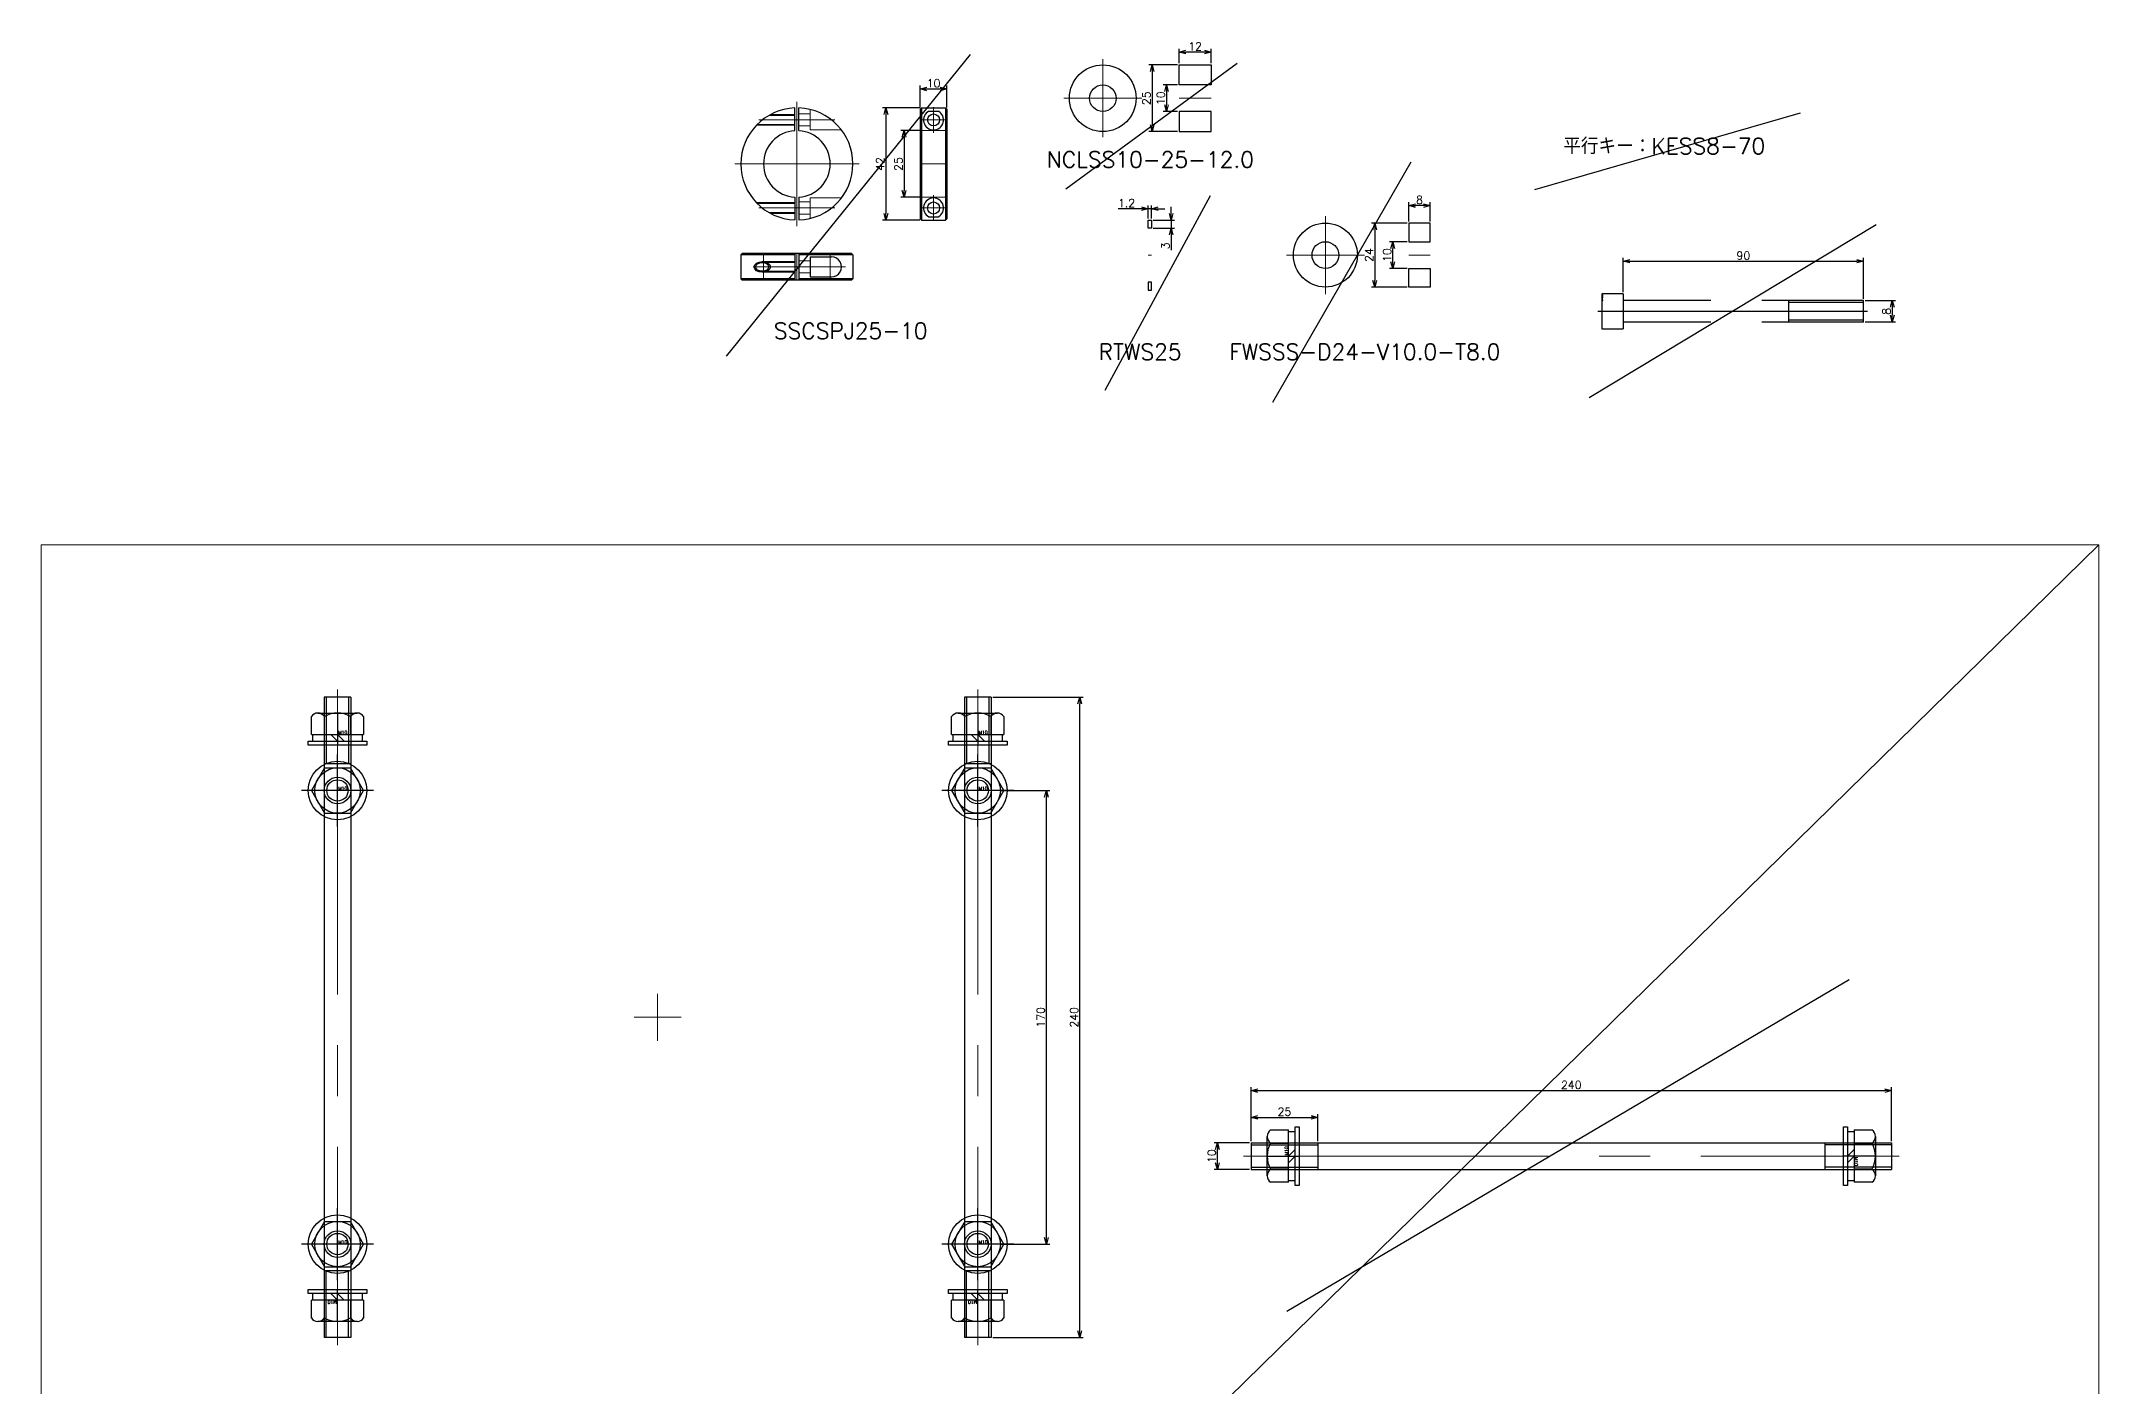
# Model space of a CAD drawing. Header units: millimetres. Extents: x -16130 to 36813, y -8099 to 27484.
# Drawn here: x 22033 to 22804, y 15689 to 16193 of the extents above; entities that cross this region are included whole.
import ezdxf

# ---------------------------------------------------------------- set-up
doc = ezdxf.new("R2010")
doc.units = ezdxf.units.MM
doc.header["$LTSCALE"] = 6
doc.header["$PDMODE"] = 99
doc.header["$PDSIZE"] = 1
doc.linetypes.add('CENTER2', pattern=[28.575, 19.05, -3.175, 3.175, -3.175])
doc.linetypes.add('HIDDEN', pattern=[9.525, 6.35, -3.175])
for name, color, linetype, lineweight in [('04_HIDDEN', 2, 'HIDDEN', 13), ('05_CENTER', 4, 'CENTER2', 13), ('08_DIM', 3, 'Continuous', 13)]:
    doc.layers.add(name, color=color, linetype=linetype, lineweight=lineweight)
doc.layers.add('10_DRAFT', color=8, linetype='Continuous', lineweight=0, plot=False)
doc.styles.add('KSS_TXT', font='txt.shx', dxfattribs={"bigfont": 'extfont2.shx'})
doc.styles.add('KSS_TXT_L', font='txt.shx', dxfattribs={"height": 3, "bigfont": 'extfont2.shx'})
doc.dimstyles.new('KSS_DIM', dxfattribs={"dimtxt": 3, "dimasz": 2.5, "dimexe": 1.25, "dimexo": 0.625, "dimtad": 1, "dimdsep": 46, "dimtxsty": 'KSS_TXT', "dimblk": 'OPEN30', "dimcen": 0, "dimazin": 2, "dimtfac": 0.75, "dimtmove": 0, "dimatfit": 3, "dimldrblk": 'OPEN30', "dimfxl": 1, "dimtolj": 1, "dimarcsym": 0})

# ---------------------------------------------------------------- blocks, each defined once
blk = doc.blocks.new('_Open30')
at = {"color": 0, "linetype": 'ByBlock', "lineweight": -2}
for p, q in [((-1, 0.27), (0, 0)), ((0, 0), (-1, -0.27)), ((0, 0), (-1, 0))]:
    blk.add_line(p, q, dxfattribs=at)
blk = doc.blocks.new('*D2863')
at = {"layer": '08_DIM', "color": 0, "lineweight": -2, "transparency": 16777216}
for p, q in [((22445.14, 16130.63), (22436.39, 16130.63)), ((22447.64, 16127.01), (22447.64, 16131.88)), ((22448.84, 16130.63), (22447.64, 16130.63)), ((22448.84, 16127.01), (22448.84, 16131.88)), ((22451.34, 16130.63), (22453.84, 16130.63))]:
    blk.add_line(p, q, dxfattribs=at)
at = {"layer": 'Defpoints', "color": 0, "transparency": 16777216}
for p in [(22447.64, 16130.63), (22447.64, 16126.38), (22448.84, 16126.38)]:
    blk.add_point(p, dxfattribs=at)
at = {"layer": '08_DIM', "color": 0, "lineweight": -2, "transparency": 16777216, "xscale": 2.5, "yscale": 2.5, "zscale": 2.5}
blk.add_blockref('_Open30', (22447.64, 16130.63), dxfattribs=at)
at = {"layer": '08_DIM', "color": 0, "lineweight": -2, "transparency": 16777216, "xscale": 2.5, "yscale": 2.5, "zscale": 2.5, "rotation": 180}
blk.add_blockref('_Open30', (22448.84, 16130.63), dxfattribs=at)
at = {"layer": '08_DIM', "color": 0, "transparency": 16777216, "insert": (22439.52, 16132.75), "char_height": 3, "attachment_point": 5, "style": 'KSS_TXT'}
blk.add_mtext('\\A1;1.2', dxfattribs=at)
blk = doc.blocks.new('*D2864')
at = {"layer": '08_DIM', "color": 0, "lineweight": -2, "transparency": 16777216}
for p, q in [((22456.24, 16128.88), (22456.24, 16131.38)), ((22449.47, 16126.38), (22457.49, 16126.38)), ((22449.47, 16123.38), (22457.49, 16123.38)), ((22456.24, 16126.38), (22456.24, 16123.38)), ((22456.24, 16120.88), (22456.24, 16115.13))]:
    blk.add_line(p, q, dxfattribs=at)
at = {"layer": 'Defpoints', "color": 0, "transparency": 16777216}
for p in [(22448.84, 16126.38), (22448.84, 16123.38), (22456.24, 16123.38)]:
    blk.add_point(p, dxfattribs=at)
at = {"layer": '08_DIM', "color": 0, "lineweight": -2, "transparency": 16777216, "xscale": 2.5, "yscale": 2.5, "zscale": 2.5}
for p, rotation in [((22456.24, 16126.38), 270), ((22456.24, 16123.38), 90)]:
    blk.add_blockref('_Open30', p, dxfattribs=dict(at, rotation=rotation))
at = {"layer": '08_DIM', "color": 0, "transparency": 16777216, "insert": (22454.11, 16116.76), "char_height": 3, "attachment_point": 5, "rotation": 90, "style": 'KSS_TXT'}
blk.add_mtext('\\A1;3', dxfattribs=at)
blk = doc.blocks.new('*D2865')
at = {"layer": '08_DIM', "color": 0, "lineweight": -2, "transparency": 16777216}
for p, q in [((22544.72, 16118.28), (22538.04, 16118.28)), ((22539.29, 16110.78), (22539.29, 16115.78)), ((22544.72, 16108.28), (22538.04, 16108.28))]:
    blk.add_line(p, q, dxfattribs=at)
at = {"layer": 'Defpoints', "color": 0, "transparency": 16777216}
for p in [(22539.29, 16118.28), (22545.34, 16118.28), (22545.34, 16108.28)]:
    blk.add_point(p, dxfattribs=at)
at = {"layer": '08_DIM', "color": 0, "lineweight": -2, "transparency": 16777216, "xscale": 2.5, "yscale": 2.5, "zscale": 2.5}
for p, rotation in [((22539.29, 16118.28), 90), ((22539.29, 16108.28), 270)]:
    blk.add_blockref('_Open30', p, dxfattribs=dict(at, rotation=rotation))
at = {"layer": '08_DIM', "color": 0, "transparency": 16777216, "insert": (22537.17, 16113.28), "char_height": 3, "attachment_point": 5, "rotation": 90, "style": 'KSS_TXT'}
blk.add_mtext('\\A1;10', dxfattribs=at)
blk = doc.blocks.new('*D2866')
at = {"layer": '08_DIM', "color": 0, "lineweight": -2, "transparency": 16777216}
for p, q in [((22544.72, 16125.28), (22531.3, 16125.28)), ((22532.55, 16122.78), (22532.55, 16103.78)), ((22544.72, 16101.28), (22531.3, 16101.28))]:
    blk.add_line(p, q, dxfattribs=at)
at = {"layer": 'Defpoints', "color": 0, "transparency": 16777216}
for p in [(22545.34, 16125.28), (22532.55, 16101.28), (22545.34, 16101.28)]:
    blk.add_point(p, dxfattribs=at)
at = {"layer": '08_DIM', "color": 0, "lineweight": -2, "transparency": 16777216, "xscale": 2.5, "yscale": 2.5, "zscale": 2.5}
for p, rotation in [((22532.55, 16125.28), 90), ((22532.55, 16101.28), 270)]:
    blk.add_blockref('_Open30', p, dxfattribs=dict(at, rotation=rotation))
at = {"layer": '08_DIM', "color": 0, "transparency": 16777216, "insert": (22530.42, 16113.28), "char_height": 3, "attachment_point": 5, "rotation": 90, "style": 'KSS_TXT'}
blk.add_mtext('\\A1;24', dxfattribs=at)
blk = doc.blocks.new('*D2867')
at = {"layer": '08_DIM', "color": 0, "lineweight": -2, "transparency": 16777216}
for p, q in [((22545.34, 16125.91), (22545.34, 16133.09)), ((22550.84, 16131.84), (22547.84, 16131.84)), ((22553.34, 16125.91), (22553.34, 16133.09))]:
    blk.add_line(p, q, dxfattribs=at)
at = {"layer": 'Defpoints', "color": 0, "transparency": 16777216}
for p in [(22545.34, 16131.84), (22545.34, 16125.28), (22553.34, 16125.28)]:
    blk.add_point(p, dxfattribs=at)
at = {"layer": '08_DIM', "color": 0, "lineweight": -2, "transparency": 16777216, "xscale": 2.5, "yscale": 2.5, "zscale": 2.5, "rotation": 180}
blk.add_blockref('_Open30', (22545.34, 16131.84), dxfattribs=at)
at = {"layer": '08_DIM', "color": 0, "lineweight": -2, "transparency": 16777216, "xscale": 2.5, "yscale": 2.5, "zscale": 2.5}
blk.add_blockref('_Open30', (22553.34, 16131.84), dxfattribs=at)
at = {"layer": '08_DIM', "color": 0, "transparency": 16777216, "insert": (22549.34, 16133.96), "char_height": 3, "attachment_point": 5, "style": 'KSS_TXT'}
blk.add_mtext('\\A1;8', dxfattribs=at)
blk = doc.blocks.new('*D2868')
at = {"layer": '08_DIM', "color": 0, "lineweight": -2, "transparency": 16777216}
for p, q in [((22458.61, 16177.06), (22453.24, 16177.06)), ((22454.49, 16174.56), (22454.49, 16169.56)), ((22458.61, 16167.06), (22453.24, 16167.06))]:
    blk.add_line(p, q, dxfattribs=at)
at = {"layer": 'Defpoints', "color": 0, "transparency": 16777216}
for p in [(22459.23, 16177.06), (22454.49, 16167.06), (22459.23, 16167.06)]:
    blk.add_point(p, dxfattribs=at)
at = {"layer": '08_DIM', "color": 0, "lineweight": -2, "transparency": 16777216, "xscale": 2.5, "yscale": 2.5, "zscale": 2.5}
for p, rotation in [((22454.49, 16177.06), 90), ((22454.49, 16167.06), 270)]:
    blk.add_blockref('_Open30', p, dxfattribs=dict(at, rotation=rotation))
at = {"layer": '08_DIM', "color": 0, "transparency": 16777216, "insert": (22452.36, 16172.06), "char_height": 3, "attachment_point": 5, "rotation": 90, "style": 'KSS_TXT'}
blk.add_mtext('\\A1;10', dxfattribs=at)
blk = doc.blocks.new('*D2869')
at = {"layer": '08_DIM', "color": 0, "lineweight": -2, "transparency": 16777216}
for p, q in [((22458.61, 16184.56), (22447.87, 16184.56)), ((22449.12, 16182.06), (22449.12, 16162.06)), ((22458.61, 16159.56), (22447.87, 16159.56))]:
    blk.add_line(p, q, dxfattribs=at)
at = {"layer": 'Defpoints', "color": 0, "transparency": 16777216}
for p in [(22459.23, 16184.56), (22449.12, 16159.56), (22459.23, 16159.56)]:
    blk.add_point(p, dxfattribs=at)
at = {"layer": '08_DIM', "color": 0, "lineweight": -2, "transparency": 16777216, "xscale": 2.5, "yscale": 2.5, "zscale": 2.5}
for p, rotation in [((22449.12, 16184.56), 90), ((22449.12, 16159.56), 270)]:
    blk.add_blockref('_Open30', p, dxfattribs=dict(at, rotation=rotation))
at = {"layer": '08_DIM', "color": 0, "transparency": 16777216, "insert": (22446.99, 16172.06), "char_height": 3, "attachment_point": 5, "rotation": 90, "style": 'KSS_TXT'}
blk.add_mtext('\\A1;25', dxfattribs=at)
blk = doc.blocks.new('*D2870')
at = {"layer": '08_DIM', "color": 0, "lineweight": -2, "transparency": 16777216}
for p, q in [((22459.23, 16185.19), (22459.23, 16190.6)), ((22468.73, 16189.35), (22461.73, 16189.35)), ((22471.23, 16185.19), (22471.23, 16190.6))]:
    blk.add_line(p, q, dxfattribs=at)
at = {"layer": 'Defpoints', "color": 0, "transparency": 16777216}
for p in [(22459.23, 16189.35), (22459.23, 16184.56), (22471.23, 16184.56)]:
    blk.add_point(p, dxfattribs=at)
at = {"layer": '08_DIM', "color": 0, "lineweight": -2, "transparency": 16777216, "xscale": 2.5, "yscale": 2.5, "zscale": 2.5, "rotation": 180}
blk.add_blockref('_Open30', (22459.23, 16189.35), dxfattribs=at)
at = {"layer": '08_DIM', "color": 0, "lineweight": -2, "transparency": 16777216, "xscale": 2.5, "yscale": 2.5, "zscale": 2.5}
blk.add_blockref('_Open30', (22471.23, 16189.35), dxfattribs=at)
at = {"layer": '08_DIM', "color": 0, "transparency": 16777216, "insert": (22465.23, 16191.47), "char_height": 3, "attachment_point": 5, "style": 'KSS_TXT'}
blk.add_mtext('\\A1;12', dxfattribs=at)
blk = doc.blocks.new('*D2916')
at = {"layer": '08_DIM', "color": 0, "lineweight": -2, "transparency": 16777216}
for p, q in [((22625.72, 16099.32), (22625.72, 16112.24)), ((22715.72, 16096.82), (22715.72, 16112.24)), ((22628.22, 16110.99), (22713.22, 16110.99))]:
    blk.add_line(p, q, dxfattribs=at)
at = {"layer": 'Defpoints', "color": 0, "transparency": 16777216}
for p in [(22715.72, 16110.99), (22625.72, 16098.7), (22715.72, 16096.2)]:
    blk.add_point(p, dxfattribs=at)
at = {"layer": '08_DIM', "color": 0, "lineweight": -2, "transparency": 16777216, "xscale": 2.5, "yscale": 2.5, "zscale": 2.5, "rotation": 180}
blk.add_blockref('_Open30', (22625.72, 16110.99), dxfattribs=at)
at = {"layer": '08_DIM', "color": 0, "lineweight": -2, "transparency": 16777216, "xscale": 2.5, "yscale": 2.5, "zscale": 2.5}
blk.add_blockref('_Open30', (22715.72, 16110.99), dxfattribs=at)
at = {"layer": '08_DIM', "color": 0, "transparency": 16777216, "insert": (22670.72, 16113.11), "char_height": 3, "attachment_point": 5, "style": 'KSS_TXT'}
blk.add_mtext('\\A1;90', dxfattribs=at)
blk = doc.blocks.new('*D2917')
at = {"layer": '08_DIM', "color": 0, "lineweight": -2, "transparency": 16777216}
for p, q in [((22716.34, 16096.2), (22727.78, 16096.2)), ((22726.53, 16093.7), (22726.53, 16090.7)), ((22716.34, 16088.2), (22727.78, 16088.2))]:
    blk.add_line(p, q, dxfattribs=at)
at = {"layer": 'Defpoints', "color": 0, "transparency": 16777216}
for p in [(22715.72, 16096.2), (22715.72, 16088.2), (22726.53, 16088.2)]:
    blk.add_point(p, dxfattribs=at)
at = {"layer": '08_DIM', "color": 0, "lineweight": -2, "transparency": 16777216, "xscale": 2.5, "yscale": 2.5, "zscale": 2.5}
for p, rotation in [((22726.53, 16096.2), 90), ((22726.53, 16088.2), 270)]:
    blk.add_blockref('_Open30', p, dxfattribs=dict(at, rotation=rotation))
at = {"layer": '08_DIM', "color": 0, "transparency": 16777216, "insert": (22724.41, 16092.2), "char_height": 3, "attachment_point": 5, "rotation": 90, "style": 'KSS_TXT'}
blk.add_mtext('\\A1;8', dxfattribs=at)
blk = doc.blocks.new('*D3490')
at = {"layer": '08_DIM', "color": 0, "lineweight": -2, "transparency": 16777216}
for p, q in [((22389.39, 15947.64), (22423.23, 15947.64)), ((22421.98, 15710.14), (22421.98, 15945.14)), ((22389.39, 15707.64), (22423.23, 15707.64))]:
    blk.add_line(p, q, dxfattribs=at)
at = {"layer": 'Defpoints', "color": 0, "transparency": 16777216}
for p in [(22388.76, 15947.64), (22421.98, 15947.64), (22388.76, 15707.64)]:
    blk.add_point(p, dxfattribs=at)
at = {"layer": '08_DIM', "color": 0, "lineweight": -2, "transparency": 16777216, "xscale": 2.5, "yscale": 2.5, "zscale": 2.5}
for p, rotation in [((22421.98, 15947.64), 90), ((22421.98, 15707.64), 270)]:
    blk.add_blockref('_Open30', p, dxfattribs=dict(at, rotation=rotation))
at = {"layer": '08_DIM', "color": 0, "transparency": 16777216, "insert": (22419.85, 15827.64), "char_height": 3, "attachment_point": 5, "rotation": 90, "style": 'KSS_TXT'}
blk.add_mtext('\\A1;240', dxfattribs=at)
blk = doc.blocks.new('*D3491')
at = {"layer": '08_DIM', "color": 0, "lineweight": -2, "transparency": 16777216}
for p, q in [((22392.39, 15912.64), (22410.71, 15912.64)), ((22409.46, 15745.14), (22409.46, 15910.14)), ((22392.39, 15742.64), (22410.71, 15742.64))]:
    blk.add_line(p, q, dxfattribs=at)
at = {"layer": 'Defpoints', "color": 0, "transparency": 16777216}
for p in [(22391.76, 15912.64), (22409.46, 15912.64), (22391.76, 15742.64)]:
    blk.add_point(p, dxfattribs=at)
at = {"layer": '08_DIM', "color": 0, "lineweight": -2, "transparency": 16777216, "xscale": 2.5, "yscale": 2.5, "zscale": 2.5}
for p, rotation in [((22409.46, 15912.64), 90), ((22409.46, 15742.64), 270)]:
    blk.add_blockref('_Open30', p, dxfattribs=dict(at, rotation=rotation))
at = {"layer": '08_DIM', "color": 0, "transparency": 16777216, "insert": (22407.34, 15827.64), "char_height": 3, "attachment_point": 5, "rotation": 90, "style": 'KSS_TXT'}
blk.add_mtext('\\A1;170', dxfattribs=at)
blk = doc.blocks.new('A$C680612B7_1_1_1')
at = {"color": 0}
for p, q in [((-120, 5), (120, 5)), ((-120, 5), (-120, -5)), ((-120, 4.19), (-95, 4.19)), ((-95, 5), (-95, -5)), ((95, 5), (95, -5)), ((120, 4.19), (95, 4.19)), ((120, 5), (120, -5)), ((-120, -4.19), (-95, -4.19)), ((-120, -5), (120, -5)), ((120, -4.19), (95, -4.19))]:
    blk.add_line(p, q, dxfattribs=at)
at = {"layer": '05_CENTER'}
blk.add_line((-122.85, 0), (122.85, 0), dxfattribs=at)
blk = doc.blocks.new('M10Nza_1_1_1_1_1')
at = {"color": 0}
for p, q in [((-9.8, 4), (-9.8, 10.69)), ((-7.35, 12), (7.35, 12)), ((-4.9, 4), (-4.9, 10.69)), ((4.9, 10.69), (4.9, 4)), ((9.8, 10.69), (9.8, 4)), ((-9.8, 4), (9.8, 4)), ((-9.2, 1.5), (-9.2, 4)), ((0, 1.5), (-2.5, 4)), ((0, 4), (2.5, 1.5)), ((9.2, 4), (9.2, 1.5))]:
    blk.add_line(p, q, dxfattribs=at)
at = {"color": 0, "linetype": 'CENTER2'}
blk.add_line((0, 12), (0, 0), dxfattribs=at)
at = {"color": 0}
blk.add_lwpolyline([(-11, 1.5), (11, 1.5), (11, 0), (-11, 0)], close=True, dxfattribs=at)
for centre, radius, start, end in [((-7.35, 9.06), 2.94, 33.626, 146.374), ((0, 2.2), 9.8, 60, 120), ((7.35, 9.06), 2.94, 33.626, 146.374)]:
    blk.add_arc(centre, radius, start, end, dxfattribs=at)
at = {"layer": '10_DRAFT', "style": 'KSS_TXT'}
blk.add_text('M10', height=1.25, dxfattribs=at).set_placement((0.26, 4.12))
blk = doc.blocks.new('*D3501')
at = {"layer": '08_DIM', "color": 0, "lineweight": -2, "transparency": 16777216}
for p, q in [((22486.21, 15781.24), (22486.21, 15801.42)), ((22488.71, 15800.17), (22723.71, 15800.17)), ((22726.21, 15781.24), (22726.21, 15801.42))]:
    blk.add_line(p, q, dxfattribs=at)
at = {"layer": 'Defpoints', "color": 0, "transparency": 16777216}
for p in [(22726.21, 15800.17), (22486.21, 15780.61), (22726.21, 15780.61)]:
    blk.add_point(p, dxfattribs=at)
at = {"layer": '08_DIM', "color": 0, "lineweight": -2, "transparency": 16777216, "xscale": 2.5, "yscale": 2.5, "zscale": 2.5, "rotation": 180}
blk.add_blockref('_Open30', (22486.21, 15800.17), dxfattribs=at)
at = {"layer": '08_DIM', "color": 0, "lineweight": -2, "transparency": 16777216, "xscale": 2.5, "yscale": 2.5, "zscale": 2.5}
blk.add_blockref('_Open30', (22726.21, 15800.17), dxfattribs=at)
at = {"layer": '08_DIM', "color": 0, "transparency": 16777216, "insert": (22606.21, 15802.29), "char_height": 3, "attachment_point": 5, "style": 'KSS_TXT'}
blk.add_mtext('\\A1;240', dxfattribs=at)
blk = doc.blocks.new('*D3502')
at = {"layer": '08_DIM', "color": 0, "lineweight": -2, "transparency": 16777216}
for p, q in [((22486.21, 15781.24), (22486.21, 15791.39)), ((22488.71, 15790.14), (22508.71, 15790.14)), ((22511.21, 15781.24), (22511.21, 15791.39))]:
    blk.add_line(p, q, dxfattribs=at)
at = {"layer": 'Defpoints', "color": 0, "transparency": 16777216}
for p in [(22511.21, 15790.14), (22486.21, 15780.61), (22511.21, 15780.61)]:
    blk.add_point(p, dxfattribs=at)
at = {"layer": '08_DIM', "color": 0, "lineweight": -2, "transparency": 16777216, "xscale": 2.5, "yscale": 2.5, "zscale": 2.5, "rotation": 180}
blk.add_blockref('_Open30', (22486.21, 15790.14), dxfattribs=at)
at = {"layer": '08_DIM', "color": 0, "lineweight": -2, "transparency": 16777216, "xscale": 2.5, "yscale": 2.5, "zscale": 2.5}
blk.add_blockref('_Open30', (22511.21, 15790.14), dxfattribs=at)
at = {"layer": '08_DIM', "color": 0, "transparency": 16777216, "insert": (22498.71, 15792.26), "char_height": 3, "attachment_point": 5, "style": 'KSS_TXT'}
blk.add_mtext('\\A1;25', dxfattribs=at)
blk = doc.blocks.new('*D3503')
at = {"layer": '08_DIM', "color": 0, "lineweight": -2, "transparency": 16777216}
for p, q in [((22485.59, 15780.61), (22472.32, 15780.61)), ((22473.57, 15773.11), (22473.57, 15778.11)), ((22485.59, 15770.61), (22472.32, 15770.61))]:
    blk.add_line(p, q, dxfattribs=at)
at = {"layer": 'Defpoints', "color": 0, "transparency": 16777216}
for p in [(22473.57, 15780.61), (22486.21, 15780.61), (22486.21, 15770.61)]:
    blk.add_point(p, dxfattribs=at)
at = {"layer": '08_DIM', "color": 0, "lineweight": -2, "transparency": 16777216, "xscale": 2.5, "yscale": 2.5, "zscale": 2.5}
for p, rotation in [((22473.57, 15780.61), 90), ((22473.57, 15770.61), 270)]:
    blk.add_blockref('_Open30', p, dxfattribs=dict(at, rotation=rotation))
at = {"layer": '08_DIM', "color": 0, "transparency": 16777216, "insert": (22471.44, 15775.61), "char_height": 3, "attachment_point": 5, "rotation": 90, "style": 'KSS_TXT'}
blk.add_mtext('\\A1;10', dxfattribs=at)
blk = doc.blocks.new('FWSSS-D24-V10.0-T8.0a')
at = {"color": 0}
for points in [[(0, 5), (8, 5), (8, 12), (0, 12)], [(0, -5), (8, -5), (8, -12), (0, -12)]]:
    blk.add_lwpolyline(points, close=True, dxfattribs=at)
at = {"layer": '10_DRAFT'}
blk.add_line((0, 0), (8, 0), dxfattribs=at)
blk = doc.blocks.new('RTWS25a')
at = {"color": 0}
for points in [[(0, 13.1), (1.2, 13.1), (1.2, 10.1), (0, 10.1)], [(0, -13.1), (1.2, -13.1), (1.2, -10.1), (0, -10.1)]]:
    blk.add_lwpolyline(points, close=True, dxfattribs=at)
at = {"layer": '10_DRAFT'}
blk.add_line((1.2, 0), (0, 0), dxfattribs=at)
blk = doc.blocks.new('A$C39D95BAC')
at = {"color": 0}
for p, q in [((6.5, 8), (-6.5, 8)), ((-6.5, 8), (-6.5, 0)), ((6.5, 0), (6.5, 8)), ((6.5, 0), (-6.5, 0))]:
    blk.add_line(p, q, dxfattribs=at)
at = {"color": 0, "linetype": 'CENTER2'}
blk.add_line((0, -91.5), (0, 9.5), dxfattribs=at)
at = {"color": 0, "linetype": 'HIDDEN'}
for p, q in [((-4, -90), (-4, 0)), ((4, -90), (4, 0)), ((-4, -62), (4, -62)), ((-3.32, -90), (-3.32, -62)), ((3.32, -90), (3.32, -62)), ((-4, -90), (4, -90))]:
    blk.add_line(p, q, dxfattribs=at)
at = {"layer": '10_DRAFT', "style": 'KSS_TXT_L'}
blk.add_text('CS-M8x90L', height=0.3, dxfattribs=at).set_placement((3.86, 7.66))
blk = doc.blocks.new('*D3632')
at = {"layer": '08_DIM', "color": 0, "lineweight": -2, "transparency": 16777216}
for p, q in [((22362.05, 16159.92), (22354.89, 16159.92)), ((22356.14, 16157.42), (22356.14, 16137.42)), ((22362.05, 16134.92), (22354.89, 16134.92))]:
    blk.add_line(p, q, dxfattribs=at)
at = {"layer": 'Defpoints', "color": 0, "transparency": 16777216}
for p in [(22362.68, 16159.92), (22356.14, 16134.92), (22362.68, 16134.92)]:
    blk.add_point(p, dxfattribs=at)
at = {"layer": '08_DIM', "color": 0, "lineweight": -2, "transparency": 16777216, "xscale": 2.5, "yscale": 2.5, "zscale": 2.5}
for p, rotation in [((22356.14, 16159.92), 90), ((22356.14, 16134.92), 270)]:
    blk.add_blockref('_Open30', p, dxfattribs=dict(at, rotation=rotation))
at = {"layer": '08_DIM', "color": 0, "transparency": 16777216, "insert": (22354.02, 16147.42), "char_height": 3, "attachment_point": 5, "rotation": 90, "style": 'KSS_TXT'}
blk.add_mtext('\\A1;25', dxfattribs=at)
blk = doc.blocks.new('*D3633')
at = {"layer": '08_DIM', "color": 0, "lineweight": -2, "transparency": 16777216}
for p, q in [((22362.05, 16168.42), (22348.06, 16168.42)), ((22349.31, 16165.92), (22349.31, 16128.92)), ((22362.05, 16126.42), (22348.06, 16126.42))]:
    blk.add_line(p, q, dxfattribs=at)
at = {"layer": 'Defpoints', "color": 0, "transparency": 16777216}
for p in [(22362.68, 16168.42), (22349.31, 16126.42), (22362.68, 16126.42)]:
    blk.add_point(p, dxfattribs=at)
at = {"layer": '08_DIM', "color": 0, "lineweight": -2, "transparency": 16777216, "xscale": 2.5, "yscale": 2.5, "zscale": 2.5}
for p, rotation in [((22349.31, 16168.42), 90), ((22349.31, 16126.42), 270)]:
    blk.add_blockref('_Open30', p, dxfattribs=dict(at, rotation=rotation))
at = {"layer": '08_DIM', "color": 0, "transparency": 16777216, "insert": (22347.19, 16147.42), "char_height": 3, "attachment_point": 5, "rotation": 90, "style": 'KSS_TXT'}
blk.add_mtext('\\A1;42', dxfattribs=at)
blk = doc.blocks.new('*D3634')
at = {"layer": '08_DIM', "color": 0, "lineweight": -2, "transparency": 16777216}
for p, q in [((22362.18, 16168.55), (22362.18, 16176.79)), ((22364.68, 16175.54), (22369.68, 16175.54)), ((22372.18, 16168.55), (22372.18, 16176.79))]:
    blk.add_line(p, q, dxfattribs=at)
at = {"layer": 'Defpoints', "color": 0, "transparency": 16777216}
for p in [(22372.18, 16175.54), (22362.18, 16167.92), (22372.18, 16167.92)]:
    blk.add_point(p, dxfattribs=at)
at = {"layer": '08_DIM', "color": 0, "lineweight": -2, "transparency": 16777216, "xscale": 2.5, "yscale": 2.5, "zscale": 2.5, "rotation": 180}
blk.add_blockref('_Open30', (22362.18, 16175.54), dxfattribs=at)
at = {"layer": '08_DIM', "color": 0, "lineweight": -2, "transparency": 16777216, "xscale": 2.5, "yscale": 2.5, "zscale": 2.5}
blk.add_blockref('_Open30', (22372.18, 16175.54), dxfattribs=at)
at = {"layer": '08_DIM', "color": 0, "transparency": 16777216, "insert": (22367.18, 16177.66), "char_height": 3, "attachment_point": 5, "style": 'KSS_TXT'}
blk.add_mtext('\\A1;10', dxfattribs=at)
blk = doc.blocks.new('SCSPJ25-10a')
at = {"color": 0}
for p, q in [((-0.75, 12.48), (-0.75, 20.99)), ((0.75, 12.48), (0.75, 20.99)), ((-0.75, -12.48), (-0.75, -20.99)), ((0.75, -12.48), (0.75, -20.99))]:
    blk.add_line(p, q, dxfattribs=at)
for radius, start, end in [(21, 92.04671, 267.95329), (21, 272.04671, 87.95329), (12.5, 93.43981, 266.56019), (12.5, 273.43981, 86.56019)]:
    blk.add_arc((0, 0), radius, start, end, dxfattribs=at)
at = {"layer": '04_HIDDEN', "color": 0}
for p, q in [((-10.56, 18.15), (-0.75, 18.15)), ((-9.94, 18.5), (-0.75, 18.5)), ((0.75, 18.75), (5, 18.75)), ((5, 12.75), (5, 20.4)), ((-15.19, 14.5), (-0.75, 14.5)), ((-14.85, 14.85), (-0.75, 14.85)), ((0.75, 14.25), (5, 14.25)), ((5, 12.75), (16.69, 12.75)), ((-15.19, -14.5), (-0.75, -14.5)), ((-14.85, -14.85), (-0.75, -14.85)), ((0.75, -14.25), (5, -14.25)), ((5, -12.75), (16.69, -12.75)), ((5, -12.75), (5, -20.4)), ((-10.56, -18.15), (-0.75, -18.15)), ((-9.94, -18.5), (-0.75, -18.5)), ((0.75, -18.75), (5, -18.75))]:
    blk.add_line(p, q, dxfattribs=at)
at = {"layer": '05_CENTER', "color": 0}
for p, q in [((0, 23.32), (0, -23.32)), ((-14.28, 16.5), (14.28, 16.5)), ((-23.32, 0), (23.32, 0)), ((-14.28, -16.5), (14.28, -16.5))]:
    blk.add_line(p, q, dxfattribs=at)
blk = doc.blocks.new('SCSPJ25-10b')
at = {"color": 0}
for p, q in [((0.5, 21), (0, 20.5)), ((0, 20.5), (0, -20.5)), ((0.5, 21), (9.5, 21)), ((0.5, 21), (0.5, -21)), ((3.22, 19.8), (6.78, 19.8)), ((9.5, 21), (10, 20.5)), ((9.5, 21), (9.5, -21)), ((10, 20.5), (10, -20.5)), ((0, 0), (0, 0)), ((0.5, -21), (0, -20.5)), ((0.5, -21), (9.5, -21)), ((3.22, -19.8), (6.78, -19.8)), ((9.5, -21), (10, -20.5))]:
    blk.add_line(p, q, dxfattribs=at)
for centre in [(5, 16.5), (5, -16.5)]:
    blk.add_circle(centre, 2.25, dxfattribs=at)
for centre, start, end in [((5, 16.5), 118.39011, 61.60989), ((5, -16.5), 298.39011, 241.60989)]:
    blk.add_arc(centre, 3.75, start, end, dxfattribs=at)
at = {"layer": '04_HIDDEN', "color": 0}
for p, q in [((0, 13), (0.5, 12.5)), ((0, 11), (0, 11)), ((0.5, 12.5), (9.5, 12.5)), ((9.5, 12.5), (10, 13)), ((0, -13), (0.5, -12.5)), ((0.5, -12.5), (9.5, -12.5)), ((9.5, -12.5), (10, -13))]:
    blk.add_line(p, q, dxfattribs=at)
at = {"layer": '05_CENTER', "color": 0}
for p, q in [((0.21, 16.5), (9.79, 16.5)), ((5, 11.71), (5, 21.29)), ((5, -11.71), (5, -21.29)), ((0.21, -16.5), (9.79, -16.5))]:
    blk.add_line(p, q, dxfattribs=at)
at = {"layer": '10_DRAFT'}
blk.add_line((0, 0), (10, 0), dxfattribs=at)
blk = doc.blocks.new('SCSPJ25-10c')
at = {"color": 0}
for p, q in [((-21, -0.5), (-20.5, 0)), ((20.5, 0), (-20.5, 0)), ((-0.75, 0), (-0.75, -10)), ((0.75, 0), (0.75, -10)), ((21, -0.5), (20.5, 0)), ((-0.75, -0.5), (-21, -0.5)), ((-21, -0.5), (-21, -9.5)), ((0, 0), (0, 0)), ((21, -0.5), (0.75, -0.5)), ((5, -1.25), (12.99, -1.25)), ((5, -1.25), (5, -8.75)), ((21, -0.5), (21, -9.5)), ((-0.75, -9.5), (-21, -9.5)), ((-21, -9.5), (-20.5, -10)), ((20.5, -10), (-20.5, -10)), ((21, -9.5), (0.75, -9.5)), ((5, -8.75), (12.99, -8.75)), ((21, -9.5), (20.5, -10))]:
    blk.add_line(p, q, dxfattribs=at)
for major_axis, ratio in [((3.05, 0), 0.655077), ((2.43, 0), 0.679752)]:
    blk.add_ellipse((-12.99, -5), major_axis=major_axis, ratio=ratio, dxfattribs=at)
blk.add_ellipse((12.99, -5), major_axis=(0, -3.75), ratio=0.985617, start_param=0, end_param=3.141593, dxfattribs=at)
at = {"layer": '04_HIDDEN', "color": 0}
for p, q in [((-13, 0), (-12.5, -0.5)), ((13, 0), (12.5, -0.5)), ((-12.99, -3), (-0.75, -3)), ((-12.99, -3.35), (-0.75, -3.35)), ((-12.99, -6.65), (-0.75, -6.65)), ((-12.99, -7), (-0.75, -7)), ((-12.5, -0.5), (-12.5, -9.5)), ((0.75, -2.75), (5, -2.75)), ((0.75, -7.25), (5, -7.25)), ((11, 0), (11, 0)), ((12.5, -0.5), (12.5, -9.5)), ((-12.5, -9.5), (-13, -10)), ((12.5, -9.5), (13, -10))]:
    blk.add_line(p, q, dxfattribs=at)
at = {"layer": '05_CENTER', "color": 0}
blk.add_line((-16.45, -5), (18.24, -5), dxfattribs=at)
at = {"layer": '10_DRAFT'}
blk.add_line((0, 0), (0, -10), dxfattribs=at)
blk = doc.blocks.new('10b_2_1_1')
at = {"color": 0}
for p, q in [((-4.9, 8.49), (-9.8, 0)), ((-4.9, 8.49), (4.9, 8.49)), ((9.8, 0), (4.9, 8.49)), ((-9.8, 0), (-4.9, -8.49)), ((4.9, -8.49), (9.8, 0)), ((-4.9, -8.49), (4.9, -8.49))]:
    blk.add_line(p, q, dxfattribs=at)
at = {"color": 0, "linetype": 'CENTER2'}
for p, q in [((0, -13.51), (0, 13.51)), ((13.51, 0), (-13.51, 0))]:
    blk.add_line(p, q, dxfattribs=at)
at = {"color": 0}
for radius in [11, 8.49, 5, 4]:
    blk.add_circle((0, 0), radius, dxfattribs=at)
at = {"layer": '10_DRAFT', "style": 'KSS_TXT'}
blk.add_text('M10', height=1.25, dxfattribs=at).set_placement((0.26, 0.12))
blk = doc.blocks.new('NCLSS10-25-11.0a')
at = {"color": 0}
for points in [[(12, 5), (0, 5), (0, 12.5), (12, 12.5)], [(12, -5), (0, -5), (0, -12.5), (12, -12.5)]]:
    blk.add_lwpolyline(points, close=True, dxfattribs=at)
at = {"layer": '10_DRAFT'}
blk.add_line((0, 0), (12, 0), dxfattribs=at)
blk = doc.blocks.new('NCLSS10-25-11.0b')
at = {"color": 0}
for radius in [12.5, 5]:
    blk.add_circle((0, 0), radius, dxfattribs=at)
at = {"layer": '05_CENTER', "color": 0}
for p, q in [((0, -14.62), (0, 14.62)), ((-14.62, 0), (14.62, 0))]:
    blk.add_line(p, q, dxfattribs=at)
blk = doc.blocks.new('FWSSS-D24-V10.0-T8.0b')
at = {"color": 0}
for radius in [12, 5]:
    blk.add_circle((0, 0), radius, dxfattribs=at)
at = {"layer": '05_CENTER', "color": 0}
for p, q in [((0, -14.62), (0, 14.62)), ((-14.62, 0), (14.62, 0))]:
    blk.add_line(p, q, dxfattribs=at)

msp = doc.modelspace()

# ---------------------------------------------------------------- linework, layer by layer
at = {"color": 2}
for p, q in [((22380.87977, 16188.43879), (22289.48423, 16075.40855)), ((22480.96378, 16185.01817), (22416.76946, 16137.93683)), ((22692.05296, 16166.50539), (22592.44285, 16137.76076)), ((22546.11242, 16148.15767), (22494.20132, 16057.99629)), ((22470.91851, 16135.43842), (22431.35906, 16062.58074)), ((22803.96619, 16004.72595), (22032.68727, 15249.01375)), ((22710.34727, 15841.66082), (22499.63809, 15717.36607))]:
    msp.add_line(p, q, dxfattribs=at)
at = {"color": 1}
msp.add_line((22720.50738, 16124.63968), (22612.92846, 16059.7508), dxfattribs=at)
at = {"color": 0}
for centre in [(22143.76073, 15912.64104), (22383.7628, 15912.64104), (22143.76073, 15742.64104), (22383.7628, 15742.64104)]:
    msp.add_circle(centre, 5, dxfattribs=at)
at = {"layer": '05_CENTER'}
for p, q in [((22135.76073, 15912.64104), (22151.76073, 15912.64104)), ((22391.7628, 15912.64104), (22375.7628, 15912.64104)), ((22135.76073, 15742.64104), (22151.76073, 15742.64104)), ((22391.7628, 15742.64104), (22375.7628, 15742.64104))]:
    msp.add_line(p, q, dxfattribs=at)
at = {"layer": '08_DIM', "color": 2}
msp.add_lwpolyline([(22032.68727, 16004.72595), (22803.96619, 16004.72595), (22803.96619, 15249.01375), (22032.68727, 15249.01375)], close=True, dxfattribs=at)
at = {"layer": '10_DRAFT'}
for p, q in [((22263.7628, 15818.86531), (22263.7628, 15836.41676)), ((22254.98708, 15827.64104), (22272.53852, 15827.64104))]:
    msp.add_line(p, q, dxfattribs=at)

# ---------------------------------------------------------------- block references
at = {"color": 4}
for name, p in [('NCLSS10-25-11.0b', (22430.61818, 16172.06431)), ('NCLSS10-25-11.0a', (22459.2319, 16172.06431)), ('SCSPJ25-10a', (22315.9614, 16147.42134)), ('SCSPJ25-10b', (22362.17755, 16147.42134)), ('FWSSS-D24-V10.0-T8.0b', (22514.04849, 16113.28275)), ('RTWS25a', (22447.64302, 16113.28275)), ('FWSSS-D24-V10.0-T8.0a', (22545.34099, 16113.28275)), ('SCSPJ25-10c', (22315.9614, 16113.84341))]:
    msp.add_blockref(name, p, dxfattribs=at)
for name, p, rotation in [('A$C39D95BAC', (22625.71792, 16092.19524), 90), ('A$C680612B7_1_1_1', (22143.76073, 15827.64104), 270), ('A$C680612B7_1_1_1', (22383.7628, 15827.64104), 270), ('M10Nza_1_1_1_1_1', (22143.76073, 15929.64104), 359.9999999999999), ('M10Nza_1_1_1_1_1', (22383.7628, 15929.64104), 359.9999999999999), ('M10Nza_1_1_1_1_1', (22504.21136, 15775.61078), 89.99999999999999), ('M10Nza_1_1_1_1_1', (22708.21136, 15775.61078), 270), ('M10Nza_1_1_1_1_1', (22143.76073, 15725.64104), 180), ('M10Nza_1_1_1_1_1', (22383.7628, 15725.64104), 180)]:
    msp.add_blockref(name, p, dxfattribs=dict(rotation=rotation))
for name, p in [('10b_2_1_1', (22143.76282, 15912.64104)), ('10b_2_1_1', (22383.76283, 15912.64104)), ('A$C680612B7_1_1_1', (22606.21136, 15775.61078)), ('10b_2_1_1', (22143.76282, 15742.64104)), ('10b_2_1_1', (22383.76283, 15742.64104))]:
    msp.add_blockref(name, p)

# ---------------------------------------------------------------- texts
at = {"color": 0, "style": 'KSS_TXT'}
for s, p in [('NCLSS10-25-12.0', (22409.635, 16146.08355)), ('SSCSPJ25-10', (22307.32685, 16081.89013)), ('RTWS25', (22429.05513, 16074.01729)), ('FWSSS-D24-V10.0-T8.0', (22478.06411, 16074.01729))]:
    msp.add_text(s, height=6, dxfattribs=at).set_placement(p)
at = {"style": 'KSS_TXT'}
msp.add_text('平行キー：KESS8-70', height=6, dxfattribs=at).set_placement((22603.22531, 16151.12572))

# ---------------------------------------------------------------- dimensions: what is measured, and where the dimension line sits
at = {"layer": '08_DIM'}
for base, p1, p2, picture, middle in [((22459.2319, 16189.34887), (22471.2319, 16184.56431), (22459.2319, 16184.56431), '*D2870', (22465.2319, 16191.47387)), ((22545.34099, 16131.83707), (22553.34099, 16125.28275), (22545.34099, 16125.28275), '*D2867', (22549.34099, 16133.96207)), ((22447.64302, 16130.62894), (22448.84302, 16126.38275), (22447.64302, 16126.38275), '*D2863', (22439.51802, 16132.75394))]:
    dim = msp.add_linear_dim(base=base, p1=p1, p2=p2, dimstyle='KSS_DIM', override={"dimscale": 1}, dxfattribs=at)
    dim.commit()
    dim.dimension.update_dxf_attribs({"geometry": picture, "text_midpoint": middle})
for base, p1, p2, picture, middle in [((22449.11748, 16159.56431), (22459.2319, 16184.56431), (22459.2319, 16159.56431), '*D2869', (22446.9904, 16172.06431)), ((22454.48924, 16167.06431), (22459.2319, 16177.06431), (22459.2319, 16167.06431), '*D2868', (22452.36424, 16172.06431)), ((22456.23621, 16123.38275), (22448.84302, 16126.38275), (22448.84302, 16123.38275), '*D2864', (22454.11121, 16116.75775)), ((22532.54779, 16101.28275), (22545.34099, 16125.28275), (22545.34099, 16101.28275), '*D2866', (22530.42279, 16113.28275)), ((22539.29186, 16118.28275), (22545.34099, 16108.28275), (22545.34099, 16118.28275), '*D2865', (22537.16686, 16113.28275))]:
    dim = msp.add_linear_dim(base=base, p1=p1, p2=p2, angle=90, dimstyle='KSS_DIM', override={"dimscale": 1}, dxfattribs=at)
    dim.commit()
    dim.dimension.update_dxf_attribs({"geometry": picture, "text_midpoint": middle})
dim = msp.add_linear_dim(base=(22372.17755, 16175.53997), p1=(22362.17755, 16167.92134), p2=(22372.17755, 16167.92134), dimstyle='KSS_DIM', dxfattribs=at)
dim.commit()
dim.dimension.update_dxf_attribs({"geometry": '*D3634', "text_midpoint": (22367.17755, 16177.66497)})
for base, p1, p2, angle, picture, middle in [((22349.31334, 16126.42134), (22362.67755, 16168.42134), (22362.67755, 16126.42134), 90, '*D3633', (22347.18834, 16147.42134)), ((22356.14321, 16134.92134), (22362.67755, 16159.92134), (22362.67755, 16134.92134), 90, '*D3632', (22354.01612, 16147.42134)), ((22715.71792, 16110.98639), (22625.71792, 16098.69524), (22715.71792, 16096.19524), 180, '*D2916', (22670.71792, 16113.11139)), ((22726.53309, 16088.19524), (22715.71792, 16096.19524), (22715.71792, 16088.19524), 270, '*D2917', (22724.40809, 16092.19524)), ((22473.56941, 15780.61078), (22486.21136, 15770.61078), (22486.21136, 15780.61078), 90, '*D3503', (22471.44441, 15775.61078))]:
    dim = msp.add_linear_dim(base=base, p1=p1, p2=p2, angle=angle, dimstyle='KSS_DIM', dxfattribs=at)
    dim.commit()
    dim.dimension.update_dxf_attribs({"geometry": picture, "text_midpoint": middle})
at = {"layer": '08_DIM', "color": 1}
for base, p1, p2, picture, middle in [((22421.97611, 15947.64104), (22388.7628, 15707.64104), (22388.7628, 15947.64104), '*D3490', (22419.85111, 15827.64104)), ((22409.46469, 15912.64104), (22391.7628, 15742.64104), (22391.7628, 15912.64104), '*D3491', (22407.33969, 15827.64104))]:
    dim = msp.add_linear_dim(base=base, p1=p1, p2=p2, angle=90, dimstyle='KSS_DIM', dxfattribs=at)
    dim.commit()
    dim.dimension.update_dxf_attribs({"geometry": picture, "text_midpoint": middle})
for base, p2, picture, middle in [((22726.21136, 15800.16799), (22726.21136, 15780.61078), '*D3501', (22606.21136, 15802.29299)), ((22511.21136, 15790.13519), (22511.21136, 15780.61078), '*D3502', (22498.71136, 15792.26227))]:
    dim = msp.add_linear_dim(base=base, p1=(22486.21136, 15780.61078), p2=p2, dimstyle='KSS_DIM', dxfattribs=at)
    dim.commit()
    dim.dimension.update_dxf_attribs({"geometry": picture, "text_midpoint": middle})

doc.saveas('drawing.dxf')
